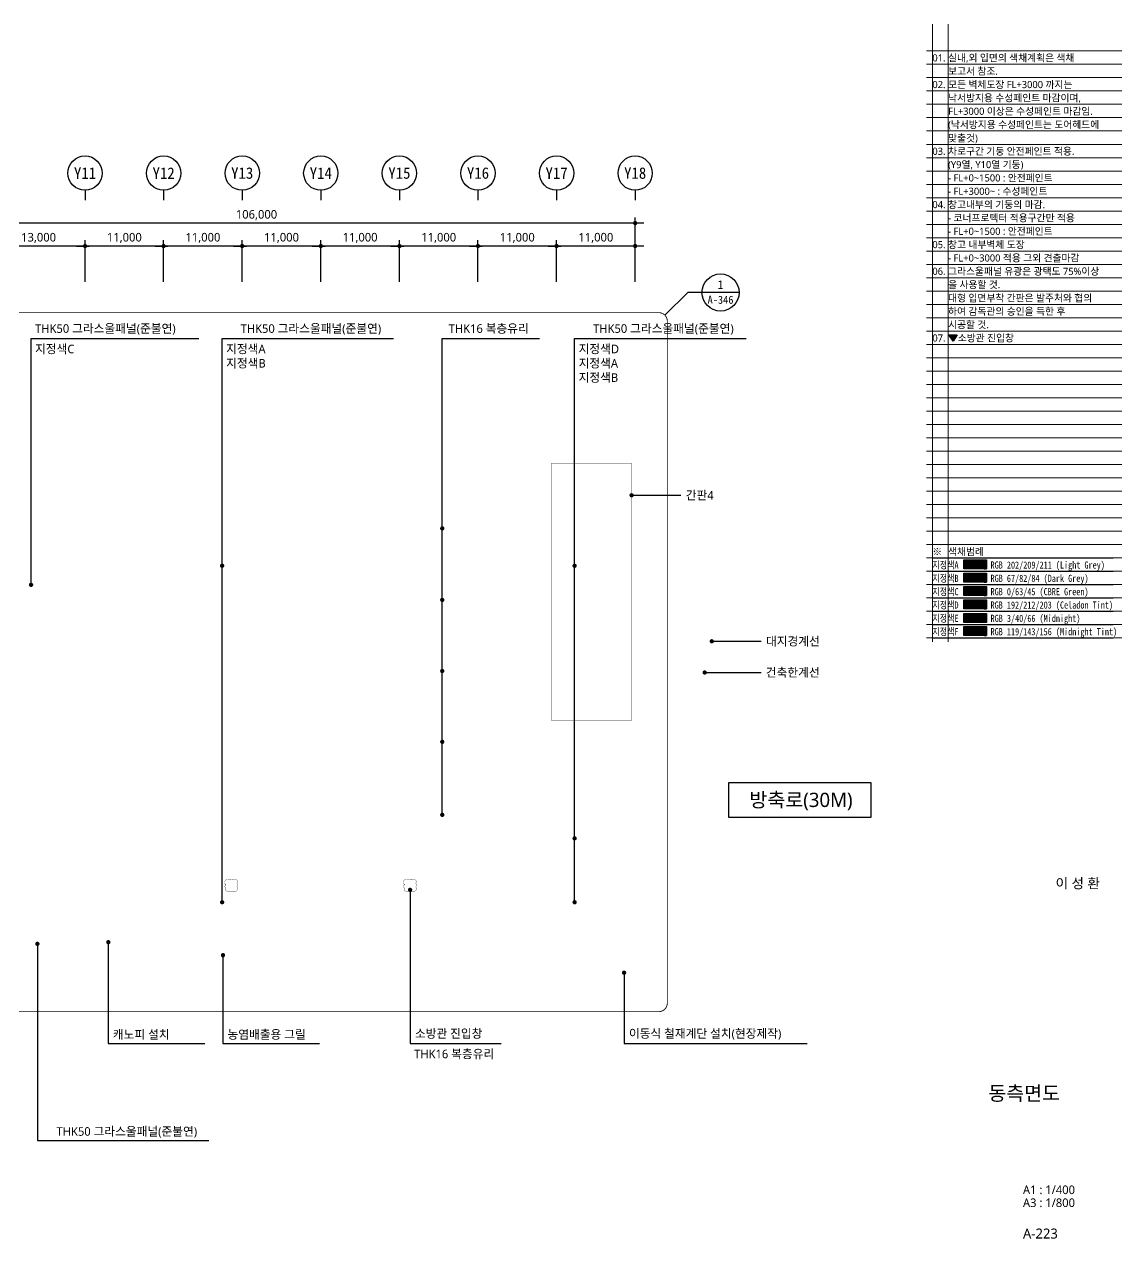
# Model space of a CAD drawing. Header units: millimetres. Extents: x 6178 to 1332178, y 1007012 to 1184858.
# Drawn here: x 842575 to 996178, y 1014907 to 1184858 of the extents above; entities that cross this region are included whole.
import ezdxf
from ezdxf.enums import TextEntityAlignment as Align

# ---------------------------------------------------------------- set-up
doc = ezdxf.new("R2010")
doc.units = ezdxf.units.MM
doc.linetypes.add('DASHDOTX2', pattern=[2, 1, -0.5, 0, -0.5])
doc.linetypes.add('HID', pattern=[2, 1.1, -0.9])
for name, color, linetype, lineweight in [('A-AXIS-BUBL', 7, 'Continuous', 25), ('A-BORD-TEXT', 3, 'Continuous', 25), ('A-DIMS', 7, 'Continuous', 25), ('A-FLXX-HID2', 3, 'HID', 25), ('A-MKXS-LEAD', 7, 'Continuous', 25), ('A-MKXS-MAK2', 3, 'DASHDOTX2', 25), ('A-MKXS-TEXT1', 3, 'Continuous', 25), ('A-MKXS-TEXT2', 7, 'Continuous', 25), ('A-XXXX-TXT2', 3, 'Continuous', 25), ('REV-202205', 20, 'Continuous', 25)]:
    doc.layers.add(name, color=color, linetype=linetype, lineweight=lineweight)
doc.layers.add('A-XXXX-NPLT', color=144, linetype='Continuous', lineweight=15, plot=False)
doc.layers.add('DIM', color=7, linetype='Continuous')
doc.layers.add('입면색상', color=7, linetype='Continuous')
doc.styles.add('HY울릉도L', font='')
doc.styles.add('돋움체', font='')
doc.styles.add('맑은 고딕', font='malgun.ttf')
doc.styles.add('맑은고딕', font='malgun.ttf')
doc.styles.get('HY울릉도L').set_extended_font_data('HYwulM')
doc.styles.get('돋움체').set_extended_font_data('DotumChe')
doc.dimstyles.new('CDIM', dxfattribs={"dimtxt": 3, "dimasz": 1.5, "dimexe": 2, "dimexo": 1, "dimgap": 1, "dimtad": 1, "dimdec": 0, "dimrnd": 0.5, "dimzin": 0, "dimdsep": 32, "dimlunit": 6, "dimtxsty": 'HY울릉도L', "dimblk1": '_CIDOT', "dimblk2": '_CIDOT', "dimsah": 1, "dimcen": 5.5, "dimclrd": 2, "dimclre": 2, "dimclrt": 7, "dimadec": 0, "dimazin": 0, "dimtfac": 1, "dimtdec": 0, "dimtix": 1, "dimtmove": 2, "dimatfit": 1, "dimldrblk": '_CIDOT', "dimfxl": 1, "dimtolj": 1, "dimtzin": 0, "dimlwd": -1, "dimarcsym": 0})

# ---------------------------------------------------------------- blocks, each defined once
blk = doc.blocks.new('_CIDOT')
at = {"color": 0, "linetype": 'ByBlock'}
blk.add_line((2, 0), (-1, 0), dxfattribs=at)
at = {"color": 0, "linetype": 'ByBlock', "const_width": 0.5}
blk.add_lwpolyline([(-0.25, 0, 1), (0.25, 0, 1)], format="xyb", close=True, dxfattribs=at)
blk = doc.blocks.new('*D8')
at = {"layer": 'A-DIMS', "lineweight": -2, "transparency": 16777216}
for p, q in [((822078, 1148828), (822078, 1157828)), ((928078, 1148828), (928078, 1157828))]:
    blk.add_line(p, q, dxfattribs=at)
at = {"layer": 'A-DIMS', "transparency": 16777216}
blk.add_line((927478, 1157028), (822678, 1157028), dxfattribs=at)
at = {"layer": 'A-DIMS', "transparency": 16777216, "xscale": 600, "yscale": 600, "zscale": 600}
for p, rotation in [((822078, 1157028), 179.999999999999), ((928078, 1157028), 359.999999999999)]:
    blk.add_blockref('_CIDOT', p, dxfattribs=dict(at, rotation=rotation))
at = {"layer": 'A-DIMS', "color": 3, "transparency": 16777216, "insert": (875078, 1158152), "char_height": 1200, "attachment_point": 5, "style": '맑은고딕'}
blk.add_mtext('\\A1;106,000', dxfattribs=at)
blk = doc.blocks.new('*D9')
at = {"layer": 'A-DIMS', "lineweight": -2, "transparency": 16777216}
for p, q in [((917078, 1148828), (917078, 1154628)), ((928078, 1148828), (928078, 1154628))]:
    blk.add_line(p, q, dxfattribs=at)
at = {"layer": 'A-DIMS', "transparency": 16777216}
blk.add_line((927478, 1153828), (917678, 1153828), dxfattribs=at)
at = {"layer": 'A-DIMS', "transparency": 16777216, "xscale": 600, "yscale": 600, "zscale": 600, "rotation": 180}
blk.add_blockref('_CIDOT', (917078, 1153828), dxfattribs=at)
at = {"layer": 'A-DIMS', "transparency": 16777216, "xscale": 600, "yscale": 600, "zscale": 600}
blk.add_blockref('_CIDOT', (928078, 1153828), dxfattribs=at)
at = {"layer": 'A-DIMS', "color": 3, "transparency": 16777216, "insert": (922578, 1154952), "char_height": 1200, "attachment_point": 5, "style": '맑은고딕'}
blk.add_mtext('\\A1;11,000', dxfattribs=at)
blk = doc.blocks.new('*D10')
at = {"layer": 'A-DIMS', "lineweight": -2, "transparency": 16777216}
for p, q in [((906078, 1148828), (906078, 1154628)), ((917078, 1148828), (917078, 1154628))]:
    blk.add_line(p, q, dxfattribs=at)
at = {"layer": 'A-DIMS', "transparency": 16777216}
blk.add_line((916478, 1153828), (906678, 1153828), dxfattribs=at)
at = {"layer": 'A-DIMS', "transparency": 16777216, "xscale": 600, "yscale": 600, "zscale": 600}
for p, rotation in [((906078, 1153828), 179.9999999999952), ((917078, 1153828), 359.9999999999952)]:
    blk.add_blockref('_CIDOT', p, dxfattribs=dict(at, rotation=rotation))
at = {"layer": 'A-DIMS', "color": 3, "transparency": 16777216, "insert": (911578, 1154952), "char_height": 1200, "attachment_point": 5, "style": '맑은고딕'}
blk.add_mtext('\\A1;11,000', dxfattribs=at)
blk = doc.blocks.new('*D11')
at = {"layer": 'A-DIMS', "lineweight": -2, "transparency": 16777216}
for p, q in [((895078, 1148828), (895078, 1154628)), ((906078, 1148828), (906078, 1154628))]:
    blk.add_line(p, q, dxfattribs=at)
at = {"layer": 'A-DIMS', "transparency": 16777216}
blk.add_line((905478, 1153828), (895678, 1153828), dxfattribs=at)
at = {"layer": 'A-DIMS', "transparency": 16777216, "xscale": 600, "yscale": 600, "zscale": 600, "rotation": 180}
blk.add_blockref('_CIDOT', (895078, 1153828), dxfattribs=at)
at = {"layer": 'A-DIMS', "transparency": 16777216, "xscale": 600, "yscale": 600, "zscale": 600}
blk.add_blockref('_CIDOT', (906078, 1153828), dxfattribs=at)
at = {"layer": 'A-DIMS', "color": 3, "transparency": 16777216, "insert": (900578, 1154952), "char_height": 1200, "attachment_point": 5, "style": '맑은고딕'}
blk.add_mtext('\\A1;11,000', dxfattribs=at)
blk = doc.blocks.new('*D12')
at = {"layer": 'A-DIMS', "lineweight": -2, "transparency": 16777216}
for p, q in [((884078, 1148828), (884078, 1154628)), ((895078, 1148828), (895078, 1154628))]:
    blk.add_line(p, q, dxfattribs=at)
at = {"layer": 'A-DIMS', "transparency": 16777216}
blk.add_line((894478, 1153828), (884678, 1153828), dxfattribs=at)
at = {"layer": 'A-DIMS', "transparency": 16777216, "xscale": 600, "yscale": 600, "zscale": 600, "rotation": 180}
blk.add_blockref('_CIDOT', (884078, 1153828), dxfattribs=at)
at = {"layer": 'A-DIMS', "transparency": 16777216, "xscale": 600, "yscale": 600, "zscale": 600}
blk.add_blockref('_CIDOT', (895078, 1153828), dxfattribs=at)
at = {"layer": 'A-DIMS', "color": 3, "transparency": 16777216, "insert": (889578, 1154952), "char_height": 1200, "attachment_point": 5, "style": '맑은고딕'}
blk.add_mtext('\\A1;11,000', dxfattribs=at)
blk = doc.blocks.new('*D13')
at = {"layer": 'A-DIMS', "lineweight": -2, "transparency": 16777216}
for p, q in [((873078, 1148828), (873078, 1154628)), ((884078, 1148828), (884078, 1154628))]:
    blk.add_line(p, q, dxfattribs=at)
at = {"layer": 'A-DIMS', "transparency": 16777216}
blk.add_line((883478, 1153828), (873678, 1153828), dxfattribs=at)
at = {"layer": 'A-DIMS', "transparency": 16777216, "xscale": 600, "yscale": 600, "zscale": 600, "rotation": 180}
blk.add_blockref('_CIDOT', (873078, 1153828), dxfattribs=at)
at = {"layer": 'A-DIMS', "transparency": 16777216, "xscale": 600, "yscale": 600, "zscale": 600}
blk.add_blockref('_CIDOT', (884078, 1153828), dxfattribs=at)
at = {"layer": 'A-DIMS', "color": 3, "transparency": 16777216, "insert": (878578, 1154952), "char_height": 1200, "attachment_point": 5, "style": '맑은고딕'}
blk.add_mtext('\\A1;11,000', dxfattribs=at)
blk = doc.blocks.new('*D14')
at = {"layer": 'A-DIMS', "lineweight": -2, "transparency": 16777216}
for p, q in [((862078, 1148828), (862078, 1154628)), ((873078, 1148828), (873078, 1154628))]:
    blk.add_line(p, q, dxfattribs=at)
at = {"layer": 'A-DIMS', "transparency": 16777216}
blk.add_line((872478, 1153828), (862678, 1153828), dxfattribs=at)
at = {"layer": 'A-DIMS', "transparency": 16777216, "xscale": 600, "yscale": 600, "zscale": 600, "rotation": 180}
blk.add_blockref('_CIDOT', (862078, 1153828), dxfattribs=at)
at = {"layer": 'A-DIMS', "transparency": 16777216, "xscale": 600, "yscale": 600, "zscale": 600}
blk.add_blockref('_CIDOT', (873078, 1153828), dxfattribs=at)
at = {"layer": 'A-DIMS', "color": 3, "transparency": 16777216, "insert": (867578, 1154952), "char_height": 1200, "attachment_point": 5, "style": '맑은고딕'}
blk.add_mtext('\\A1;11,000', dxfattribs=at)
blk = doc.blocks.new('*D15')
at = {"layer": 'A-DIMS', "lineweight": -2, "transparency": 16777216}
for p, q in [((838078, 1148828), (838078, 1154628)), ((851078, 1148828), (851078, 1154628))]:
    blk.add_line(p, q, dxfattribs=at)
at = {"layer": 'A-DIMS', "transparency": 16777216}
blk.add_line((850478, 1153828), (838678, 1153828), dxfattribs=at)
at = {"layer": 'A-DIMS', "transparency": 16777216, "xscale": 600, "yscale": 600, "zscale": 600, "rotation": 180}
blk.add_blockref('_CIDOT', (838078, 1153828), dxfattribs=at)
at = {"layer": 'A-DIMS', "transparency": 16777216, "xscale": 600, "yscale": 600, "zscale": 600}
blk.add_blockref('_CIDOT', (851078, 1153828), dxfattribs=at)
at = {"layer": 'A-DIMS', "color": 3, "transparency": 16777216, "insert": (844578, 1154952), "char_height": 1200, "attachment_point": 5, "style": '맑은고딕'}
blk.add_mtext('\\A1;13,000', dxfattribs=at)
blk = doc.blocks.new('*D21')
at = {"layer": 'A-DIMS', "lineweight": -2, "transparency": 16777216}
for p, q in [((851078, 1148828), (851078, 1154628)), ((862078, 1148828), (862078, 1154628))]:
    blk.add_line(p, q, dxfattribs=at)
at = {"layer": 'A-DIMS', "transparency": 16777216}
blk.add_line((861478, 1153828), (851678, 1153828), dxfattribs=at)
at = {"layer": 'A-DIMS', "transparency": 16777216, "xscale": 600, "yscale": 600, "zscale": 600, "rotation": 180}
blk.add_blockref('_CIDOT', (851078, 1153828), dxfattribs=at)
at = {"layer": 'A-DIMS', "transparency": 16777216, "xscale": 600, "yscale": 600, "zscale": 600}
blk.add_blockref('_CIDOT', (862078, 1153828), dxfattribs=at)
at = {"layer": 'A-DIMS', "color": 3, "transparency": 16777216, "insert": (856578, 1154952), "char_height": 1200, "attachment_point": 5, "style": '맑은고딕'}
blk.add_mtext('\\A1;11,000', dxfattribs=at)
blk = doc.blocks.new('NOTE(220317)')
at = {"layer": 'A-XXXX-NPLT'}
for p, q in [((1010649.8, 179732.7), (1010649.8, 175412.7)), ((1010759.8, 179732.7), (1010759.8, 175412.7)), ((1010609.8, 179546.1), (1011974.8, 179546.1)), ((1010609.8, 179452.7), (1011974.8, 179452.7)), ((1010609.8, 179359.4), (1011974.8, 179359.4)), ((1010609.8, 179266.1), (1011974.8, 179266.1)), ((1010609.8, 179172.7), (1011974.8, 179172.7)), ((1010609.8, 179079.4), (1011974.8, 179079.4)), ((1010609.8, 178986.1), (1011974.8, 178986.1)), ((1010609.8, 178892.7), (1011974.8, 178892.7)), ((1010609.8, 178799.4), (1011974.8, 178799.4)), ((1010609.8, 178706.1), (1011974.8, 178706.1)), ((1010609.8, 178612.7), (1011974.8, 178612.7)), ((1010609.8, 178519.4), (1011974.8, 178519.4)), ((1010609.8, 178426.1), (1011974.8, 178426.1)), ((1010609.8, 178332.7), (1011974.8, 178332.7)), ((1010609.8, 178239.4), (1011974.8, 178239.4)), ((1010609.8, 178146.1), (1011974.8, 178146.1)), ((1010609.8, 178052.7), (1011974.8, 178052.7)), ((1010609.8, 177959.4), (1011974.8, 177959.4)), ((1010609.8, 177866.1), (1011974.8, 177866.1)), ((1010609.8, 177772.7), (1011974.8, 177772.7)), ((1010609.8, 177679.4), (1011974.8, 177679.4)), ((1010609.8, 177586.1), (1011974.8, 177586.1)), ((1010609.8, 177492.7), (1011974.8, 177492.7)), ((1010609.8, 177399.4), (1011974.8, 177399.4)), ((1010609.8, 177306.1), (1011974.8, 177306.1)), ((1010609.8, 177212.7), (1011974.8, 177212.7)), ((1010609.8, 177119.4), (1011974.8, 177119.4)), ((1010609.8, 177026.1), (1011974.8, 177026.1)), ((1010609.8, 176932.7), (1011974.8, 176932.7)), ((1010609.8, 176839.4), (1011974.8, 176839.4)), ((1010609.8, 176746.1), (1011974.8, 176746.1)), ((1010609.8, 176652.7), (1011974.8, 176652.7)), ((1010609.8, 176559.4), (1011974.8, 176559.4)), ((1010609.8, 176466.1), (1011974.8, 176466.1)), ((1010609.8, 176372.7), (1011974.8, 176372.7)), ((1010609.8, 176279.4), (1011974.8, 176279.4)), ((1010609.8, 176186.1), (1011974.8, 176186.1)), ((1010609.8, 176092.7), (1011974.8, 176092.7)), ((1010609.8, 175999.4), (1011974.8, 175999.4)), ((1010609.8, 175906.1), (1011974.8, 175906.1)), ((1010609.8, 175812.7), (1011974.8, 175812.7)), ((1010609.8, 175719.4), (1011974.8, 175719.4)), ((1010609.8, 175626.1), (1011974.8, 175626.1)), ((1010609.8, 175532.7), (1011974.8, 175532.7)), ((1010609.8, 175439.4), (1011974.8, 175439.4))]:
    blk.add_line(p, q, dxfattribs=at)
blk = doc.blocks.new('NOTE_입면도')
at = {"true_color": 0xed1f24}
h = blk.add_hatch(color=240, dxfattribs=at)
h.dxf.hatch_style = 1
h.paths.add_polyline_path([(7648.7, 4003.8), (7663.7, 4026.3), (7633.7, 4026.3)])
at = {"layer": '입면색상', "true_color": 0xcad1d3}
h = blk.add_hatch(dxfattribs=at)
h.set_pattern_fill('벽돌단면', color=254, scale=0.525)
h.set_pattern_definition([(45, (7565.133, -1630.13406), (-0.371231063, 0.371231063), [])])
h.paths.add_polyline_path([(7686.5, 3238.1), (7765.3, 3238.1), (7765.3, 3206.6), (7686.5, 3206.6)])
at = {"layer": '입면색상', "true_color": 0x435254}
h = blk.add_hatch(dxfattribs=at)
h.set_pattern_fill('벽돌단면', color=251, scale=0.75)
h.set_pattern_definition([(45, (7565.133, -1676.80073), (-0.371231063, 0.371231063), [])])
h.paths.add_polyline_path([(7686.5, 3191.4), (7765.3, 3191.4), (7765.3, 3159.9), (7686.5, 3159.9)])
at = {"layer": '입면색상', "true_color": 0x003f2d}
h = blk.add_hatch(dxfattribs=at)
h.set_pattern_fill('벽돌단면', color=118, scale=0.75)
h.set_pattern_definition([(45, (7565.133, -1723.4674), (-0.371231063, 0.371231063), [])])
h.paths.add_polyline_path([(7686.5, 3144.8), (7765.3, 3144.8), (7765.3, 3113.3), (7686.5, 3113.3)])
at = {"layer": '입면색상', "true_color": 0xc0d4cb}
h = blk.add_hatch(dxfattribs=at)
h.set_pattern_fill('벽돌단면', color=9, scale=0.75)
h.set_pattern_definition([(45, (7565.133, -1770.13406), (-0.371231063, 0.371231063), [])])
h.paths.add_polyline_path([(7686.5, 3098.1), (7765.3, 3098.1), (7765.3, 3066.6), (7686.5, 3066.6)])
at = {"layer": '입면색상', "true_color": 0x032842}
h = blk.add_hatch(dxfattribs=at)
h.set_pattern_fill('벽돌단면', color=158, scale=0.75)
h.set_pattern_definition([(45, (7565.133, -1816.80073), (-0.371231063, 0.371231063), [])])
h.paths.add_polyline_path([(7686.5, 3051.4), (7765.3, 3051.4), (7765.3, 3019.9), (7686.5, 3019.9)])
at = {"layer": '입면색상', "true_color": 0x778f9c}
h = blk.add_hatch(dxfattribs=at)
h.set_pattern_fill('벽돌단면', color=252, scale=0.75)
h.set_pattern_definition([(45, (7565.133, -1863.4674), (-0.371231063, 0.371231063), [])])
h.paths.add_polyline_path([(7686.5, 3004.8), (7765.3, 3004.8), (7765.3, 2973.3), (7686.5, 2973.3)])
at = {"color": 240, "true_color": 0xed1f24}
blk.add_lwpolyline([(7663.7, 4026.3), (7648.7, 4003.8), (7633.7, 4026.3), (7663.7, 4026.3)], dxfattribs=at)
for points in [[(7576.5, 3245.6), (8209, 3245.6)], [(7576.5, 3198.9), (8209, 3198.9)], [(7576.5, 3152.3), (8209, 3152.3)], [(7576.5, 3105.6), (8209, 3105.6)], [(7576.5, 3058.9), (8209, 3058.9)], [(7576.5, 3012.3), (8209, 3012.3)], [(7576.5, 2965.6), (8209, 2965.6)]]:
    blk.add_lwpolyline(points)
at = {"layer": 'DIM'}
for points in [[(7686.5, 3238.1), (7765.3, 3238.1), (7765.3, 3206.6), (7686.5, 3206.6)], [(7686.5, 3191.4), (7765.3, 3191.4), (7765.3, 3159.9), (7686.5, 3159.9)], [(7686.5, 3144.8), (7765.3, 3144.8), (7765.3, 3113.3), (7686.5, 3113.3)], [(7686.5, 3098.1), (7765.3, 3098.1), (7765.3, 3066.6), (7686.5, 3066.6)], [(7686.5, 3051.4), (7765.3, 3051.4), (7765.3, 3019.9), (7686.5, 3019.9)], [(7686.5, 3004.8), (7765.3, 3004.8), (7765.3, 2973.3), (7686.5, 2973.3)]]:
    blk.add_lwpolyline(points, close=True, dxfattribs=at)
at = {"layer": '입면색상'}
for points in [[(7686.5, 3238.1), (7765.3, 3238.1), (7765.3, 3206.6), (7686.5, 3206.6)], [(7686.5, 3191.4), (7765.3, 3191.4), (7765.3, 3159.9), (7686.5, 3159.9)], [(7686.5, 3144.8), (7765.3, 3144.8), (7765.3, 3113.3), (7686.5, 3113.3)], [(7686.5, 3098.1), (7765.3, 3098.1), (7765.3, 3066.6), (7686.5, 3066.6)], [(7686.5, 3051.4), (7765.3, 3051.4), (7765.3, 3019.9), (7686.5, 3019.9)], [(7686.5, 3004.8), (7765.3, 3004.8), (7765.3, 2973.3), (7686.5, 2973.3)]]:
    blk.add_lwpolyline(points, close=True, dxfattribs=at)
at = {"layer": 'A-XXXX-TXT2', "style": '맑은 고딕'}
for s, p in [('01.', (7576.5, 4994.8)), ('실내,외 입면의 색채계획은 색채', (7631.5, 4994.8)), ('보고서 참조.', (7631.5, 4948.1)), ('02.', (7576.5, 4901.4)), ('모든 벽체도장 FL+3000 까지는', (7631.5, 4901.4)), ('낙서방지용 수성페인트 마감이며,', (7631.5, 4854.8)), ('FL+3000 이상은 수성페인트 마감임.', (7631.5, 4808.1)), ('(낙서방지용 수성페인트는 도어헤드에', (7631.5, 4761.4)), ('맞출것) ', (7631.5, 4713.9)), ('03.', (7576.5, 4668.1)), ('차로구간 기둥 안전페인트 적용.', (7631.5, 4668.1)), ('(Y9열, Y10열 기둥)', (7631.5, 4621.4)), ('- FL+0~1500 : 안전페인트', (7631.5, 4574.8)), ('- FL+3000~ : 수성페인트', (7631.5, 4528.1)), ('04.', (7576.5, 4481.4)), ('창고내부의 기둥의 마감.', (7631.5, 4481.4)), ('- 코너프로텍터 적용구간만 적용', (7631.5, 4434.8)), ('- FL+0~1500 : 안전페인트', (7631.5, 4388.1)), ('05.', (7576.5, 4341.4)), ('창고 내부벽체 도장', (7631.5, 4341.4)), ('- FL+0~3000 적용 그외 견출마감', (7631.5, 4294.8)), ('06.', (7576.5, 4248.1)), ('그라스울패널 유광은 광택도 75%%%이상', (7631.5, 4248.1)), ('을 사용할 것.', (7631.5, 4201.4)), ('대형 입면부착 간판은 발주처와 협의', (7631.5, 4154.8)), ('하여 감독관의 승인을 득한 후', (7631.5, 4108.1)), ('시공할 것. ', (7631.5, 4061.4)), ('07.', (7576.5, 4014.8)), ('    소방관 진입창', (7631.5, 4014.8)), ('※', (7576.5, 3267.2)), ('색채범례', (7631.5, 3267.2))]:
    blk.add_text(s, height=25, dxfattribs=at).set_placement(p, align=Align.MIDDLE_LEFT)
at = {"layer": 'A-XXXX-TXT2', "style": '돋움체', "width": 0.8}
for s, p in [('지정색A', (7576.5, 3220.5)), ('RGB 202/209/211 (Light Grey)', (7780.1, 3220.5)), ('지정색B', (7576.5, 3173.9)), ('RGB 67/82/84 (Dark Grey)', (7780.1, 3173.9)), ('지정색C', (7576.5, 3127.2)), ('RGB 0/63/45 (CBRE Green)', (7780.1, 3127.2)), ('지정색D', (7576.5, 3080.5)), ('RGB 192/212/203 (Celadon Tint)', (7780.1, 3080.5)), ('지정색E', (7576.5, 3033.9)), ('RGB 3/40/66 (Midnight)', (7780.1, 3033.9)), ('지정색F', (7576.5, 2987.2)), ('RGB 119/143/156 (Midnight Tint)', (7780.1, 2987.2))]:
    blk.add_text(s, height=25, dxfattribs=at).set_placement(p, align=Align.MIDDLE_LEFT)

msp = doc.modelspace()

# ---------------------------------------------------------------- linework, layer by layer
msp.add_lwpolyline([(961127.9, 1078719.1), (941127.9, 1078719.1), (941127.9, 1073919.1), (961127.9, 1073919.1)], close=True)
at = {"layer": 'A-AXIS-BUBL', "ltscale": 0.2}
for p, q in [((851077.9, 1161628), (851077.9, 1160228)), ((862077.9, 1161628), (862077.9, 1160228)), ((873077.9, 1161628), (873077.9, 1160228)), ((884077.9, 1161628), (884077.9, 1160228)), ((895077.9, 1161628), (895077.9, 1160228)), ((906077.9, 1161628), (906077.9, 1160228)), ((917077.9, 1161628), (917077.9, 1160228)), ((928077.9, 1161628), (928077.9, 1160228))]:
    msp.add_line(p, q, dxfattribs=at)
for centre in [(851077.9, 1164028), (862077.9, 1164028), (873077.9, 1164028), (884077.9, 1164028), (895077.9, 1164028), (906077.9, 1164028), (917077.9, 1164028), (928077.9, 1164028)]:
    msp.add_circle(centre, 2400, dxfattribs=at)
at = {"layer": 'A-FLXX-HID2', "color": 251, "const_width": 50}
msp.add_lwpolyline([(916377.9, 1087428), (927577.9, 1087428), (927577.9, 1123428), (916377.9, 1123428)], close=True, dxfattribs=at)
at = {"layer": 'A-MKXS-LEAD'}
for p, q in [((927577.9, 1118947.2), (934466.6, 1118947.2)), ((938802.4, 1098514.4), (945691.1, 1098514.4)), ((937802.9, 1094144), (945691.1, 1094144))]:
    msp.add_line(p, q, dxfattribs=at)
at = {"layer": 'A-MKXS-LEAD', "const_width": 300}
for points in [[(927427.9, 1118947.2, 1), (927727.9, 1118947.2, 1)], [(901227.9, 1114309.3, -1), (900927.9, 1114309.3, -1)], [(870418.1, 1109078.4, -1), (870118.1, 1109078.4, -1)], [(919751.7, 1109078.4, -1), (919451.7, 1109078.4, -1)], [(843672.8, 1106412.5, -1), (843372.8, 1106412.5, -1)], [(901227.9, 1104298.9, -1), (900927.9, 1104298.9, -1)], [(938652.4, 1098514.4, 1), (938952.4, 1098514.4, 1)], [(901227.9, 1094353.1, -1), (900927.9, 1094353.1, -1)], [(937652.9, 1094144, 1), (937952.9, 1094144, 1)], [(901227.9, 1084443.4, -1), (900927.9, 1084443.4, -1)], [(901227.9, 1074219.6, -1), (900927.9, 1074219.6, -1)], [(919751.7, 1070932.4, -1), (919451.7, 1070932.4, -1)], [(896727.9, 1063728, -1), (896427.9, 1063728, -1)], [(870418.1, 1061995.1, -1), (870118.1, 1061995.1, -1)], [(919751.7, 1061995.1, -1), (919451.7, 1061995.1, -1)], [(844561.2, 1056170.3, -1), (844261.2, 1056170.3, -1)], [(854487.2, 1056404.1, -1), (854187.2, 1056404.1, -1)], [(870536.4, 1054578, -1), (870236.4, 1054578, -1)], [(926677.9, 1052128, -1), (926377.9, 1052128, -1)]]:
    msp.add_lwpolyline(points, format="xyb", close=True, dxfattribs=at)
at = {"layer": 'A-MKXS-MAK2', "linetype": 'Continuous'}
for p, q in [((935452.2, 1147326.1), (932226.5, 1144156.5)), ((942626.1, 1147326.1), (935452.2, 1147326.1))]:
    msp.add_line(p, q, dxfattribs=at)
at = {"layer": 'A-MKXS-MAK2', "const_width": 120}
msp.add_lwpolyline([(931377.9, 1144508), (831277.9, 1144508, 0.41421356), (830077.9, 1143308), (830077.9, 1047882.2, 0.41421356), (831277.9, 1046682.2), (931377.9, 1046682.2, 0.41421356), (932577.9, 1047882.2), (932577.9, 1143308, 0.41421356)], format="xyb", close=True, dxfattribs=at)
at = {"layer": 'A-MKXS-MAK2', "linetype": 'Continuous'}
msp.add_circle((940026.1, 1147326.1), 2600, dxfattribs=at)
at = {"layer": 'A-MKXS-TEXT2'}
for points in [[(843522.8, 1106412.5), (843522.8, 1140870.2), (867022.8, 1140870.2)], [(870268.1, 1061995.1), (870268.1, 1140870.2), (894268.1, 1140870.2)], [(901077.9, 1074219.6), (901077.9, 1140870.2), (914672.1, 1140870.2)], [(919601.7, 1061995.1), (919601.7, 1140870.2), (943601.7, 1140870.2)], [(896577.9, 1063728), (896577.9, 1042214.1), (909341.3, 1042214.1)], [(844411.2, 1056170.3), (844411.2, 1028644.5), (868411.2, 1028644.5)], [(854337.2, 1056404.1), (854337.2, 1042214.1), (867837.6, 1042214.1)], [(870386.4, 1054578), (870386.4, 1042214.1), (883886.8, 1042214.1)], [(926527.9, 1052128), (926527.9, 1042214.1), (952159.6, 1042214.1)]]:
    msp.add_lwpolyline(points, dxfattribs=at)
at = {"layer": 'REV-202205', "const_width": 40}
for points in [[(870789.5, 1065115.3, -0.52056705), (871289.5, 1065115.3, -0.52056705), (871789.5, 1065115.3, -0.52056705), (872289.5, 1065115.3, -0.52056705), (872323.7, 1064649.5, -0.52056705), (872323.7, 1064149.5, -0.52056705), (872323.7, 1063649.5, -0.52056705), (871904.4, 1063568.8, -0.52056705), (871404.4, 1063568.8, -0.52056705), (870904.4, 1063568.8, -0.52056705), (870789.5, 1063953.9, -0.52056705), (870789.5, 1064453.9, -0.52056705)], [(895799.5, 1065115.3, -0.52056705), (896299.5, 1065115.3, -0.52056705), (896799.5, 1065115.3, -0.52056705), (897299.5, 1065115.3, -0.52056705), (897333.7, 1064649.5, -0.52056705), (897333.7, 1064149.5, -0.52056705), (897333.7, 1063649.5, -0.52056705), (896914.4, 1063568.8, -0.52056705), (896414.4, 1063568.8, -0.52056705), (895914.4, 1063568.8, -0.52056705), (895799.5, 1063953.9, -0.52056705), (895799.5, 1064453.9, -0.52056705)]]:
    msp.add_lwpolyline(points, format="xyb", close=True, dxfattribs=at)

# ---------------------------------------------------------------- block references
for name, p, xscale, yscale, zscale in [('NOTE(220317)', (-19243318.2, -2409796.5), 19.99999985044256, 19.99999985044256, 19.99999985044256), ('NOTE_입면도', (666617.9, 980368), 39.99999970088512, 39.99999970088512, 39.99999970088512)]:
    msp.add_blockref(name, p, dxfattribs=dict(xscale=xscale, yscale=yscale, zscale=zscale))

# ---------------------------------------------------------------- texts
at = {"layer": 'A-BORD-TEXT', "style": '맑은고딕'}
msp.add_text('이 성 환', height=1400, dxfattribs=at).set_placement((993132.1, 1063936.9), align=Align.RIGHT)
msp.add_text('동측면도', height=2000, dxfattribs=at).set_placement((982527.9, 1035258), align=Align.MIDDLE_CENTER)
for s, height, p in [('A1 : 1/400', 1200, (982356.2, 1021155.5)), ('A3 : 1/800', 1200, (982356.2, 1019341.6)), ('A-223', 1400, (982356.2, 1014927))]:
    msp.add_text(s, height=height, dxfattribs=at).set_placement(p)
at = {"layer": 'A-MKXS-TEXT1', "style": '맑은고딕'}
for s, p in [('THK50 그라스울패널(준불연)', (844083.5, 1142278.8)), ('THK16 복층유리', (901971.1, 1142278.8)), ('지정색C', (844083.5, 1139417.3)), ('지정색A', (870828.8, 1139417.3)), ('지정색D', (920162.4, 1139417.3)), ('지정색B', (870828.8, 1137417.3)), ('지정색A', (920162.4, 1137417.3)), ('지정색B', (920162.4, 1135417.3)), ('간판4', (935166.2, 1118947.2)), ('대지경계선', (946390.6, 1098514.4)), ('건축한계선', (946369.2, 1094144)), ('캐노피 설치', (854969.2, 1043485)), ('농염배출용 그릴', (871018.4, 1043485)), ('소방관 진입창', (897257.6, 1043622.7)), ('이동식 철재계단 설치(현장제작)', (927207.6, 1043622.7)), ('THK16 복층유리', (897138.7, 1040761.2))]:
    msp.add_text(s, height=1200, dxfattribs=at).set_placement(p, align=Align.MIDDLE_LEFT)
for p in [(892533.9, 1142278.8), (941867.5, 1142278.8), (866766.4, 1029915.3)]:
    msp.add_text('THK50 그라스울패널(준불연)', height=1200, dxfattribs=at).set_placement(p, align=Align.MIDDLE_RIGHT)
msp.add_text('방축로(30M)', height=2000, dxfattribs=at).set_placement((951290.2, 1076319.1), align=Align.MIDDLE_CENTER)
at = {"layer": 'A-MKXS-TEXT2', "style": '돋움체'}
for s, height, p in [('1', 1200, (940026.1, 1148428.4)), ('A-346', 1120, (940026.1, 1146296.2))]:
    msp.add_text(s, height=height, dxfattribs=at).set_placement(p, align=Align.MIDDLE)
at = {"layer": 'A-XXXX-TXT2', "ltscale": 0.2, "style": '돋움체'}
for s, p in [('Y11', (851077.9, 1164028)), ('Y12', (862077.9, 1164028)), ('Y13', (873077.9, 1164028)), ('Y14', (884077.9, 1164028)), ('Y15', (895077.9, 1164028)), ('Y16', (906077.9, 1164028)), ('Y17', (917077.9, 1164028)), ('Y18', (928077.9, 1164028))]:
    msp.add_text(s, height=1600, dxfattribs=at).set_placement(p, align=Align.MIDDLE)

# ---------------------------------------------------------------- dimensions: what is measured, and where the dimension line sits
at = {"layer": 'A-DIMS'}
for p1, p2, distance, picture, middle in [((928077.9, 1148428), (822077.9, 1148428), -8600, '*D8', (875077.9, 1158151.9)), ((851077.9, 1148428), (838077.9, 1148428), -5400, '*D15', (844577.9, 1154951.9)), ((862077.9, 1148428), (851077.9, 1148428), -5400, '*D21', (856577.9, 1154951.9)), ((873077.9, 1148428), (862077.9, 1148428), -5400, '*D14', (867577.9, 1154951.9)), ((884077.9, 1148428), (873077.9, 1148428), -5400, '*D13', (878577.9, 1154951.9)), ((895077.9, 1148428), (884077.9, 1148428), -5400, '*D12', (889577.9, 1154951.9)), ((906077.9, 1148428), (895077.9, 1148428), -5400, '*D11', (900577.9, 1154951.9)), ((917077.9, 1148428), (906077.9, 1148428), -5400, '*D10', (911577.9, 1154951.9)), ((928077.9, 1148428), (917077.9, 1148428), -5400, '*D9', (922577.9, 1154951.9))]:
    dim = msp.add_aligned_dim(p1=p1, p2=p2, distance=distance, dimstyle='CDIM', override={"dimscale": 400, "dimtxsty": '맑은고딕', "dimclrd": 256, "dimclre": 256, "dimclrt": 3}, dxfattribs=at)
    dim.commit()
    dim.dimension.update_dxf_attribs({"geometry": picture, "text_midpoint": middle})

doc.saveas('drawing.dxf')
